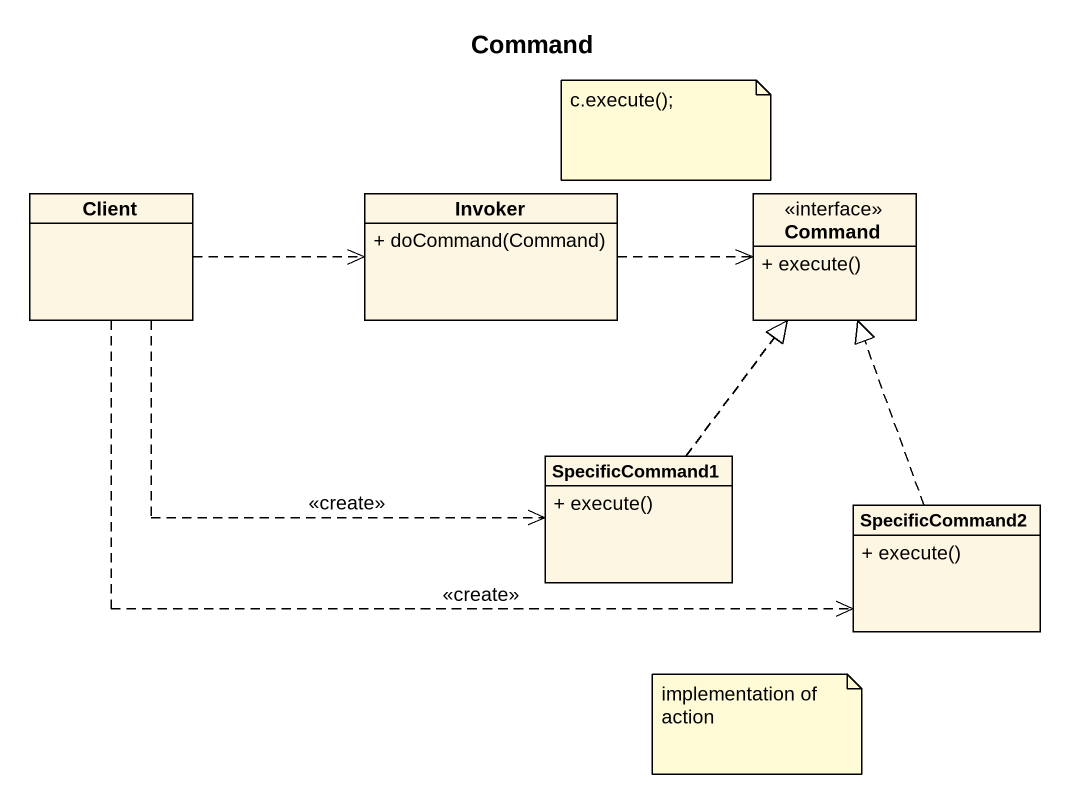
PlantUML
@startuml
title Command
hide circle
hide empty members
skinparam classAttributeIconSize 0
class Client
class Invoker {
  + doCommand(Command)
}
class Command <<interface>> {
  + execute()
}
class SpecificCommand1 {
  + execute()
}
class SpecificCommand2 {
  + execute()
}
Client .right.> Invoker
Client .right.> SpecificCommand1 : <<create>>
Client .right.> SpecificCommand2 : <<create>>
Invoker .right.> Command
SpecificCommand1 .up.|> Command
SpecificCommand2 .up.|> Command
note as N1
  c.execute();
end note
note as N2
  implementation of action
end note
@enduml
